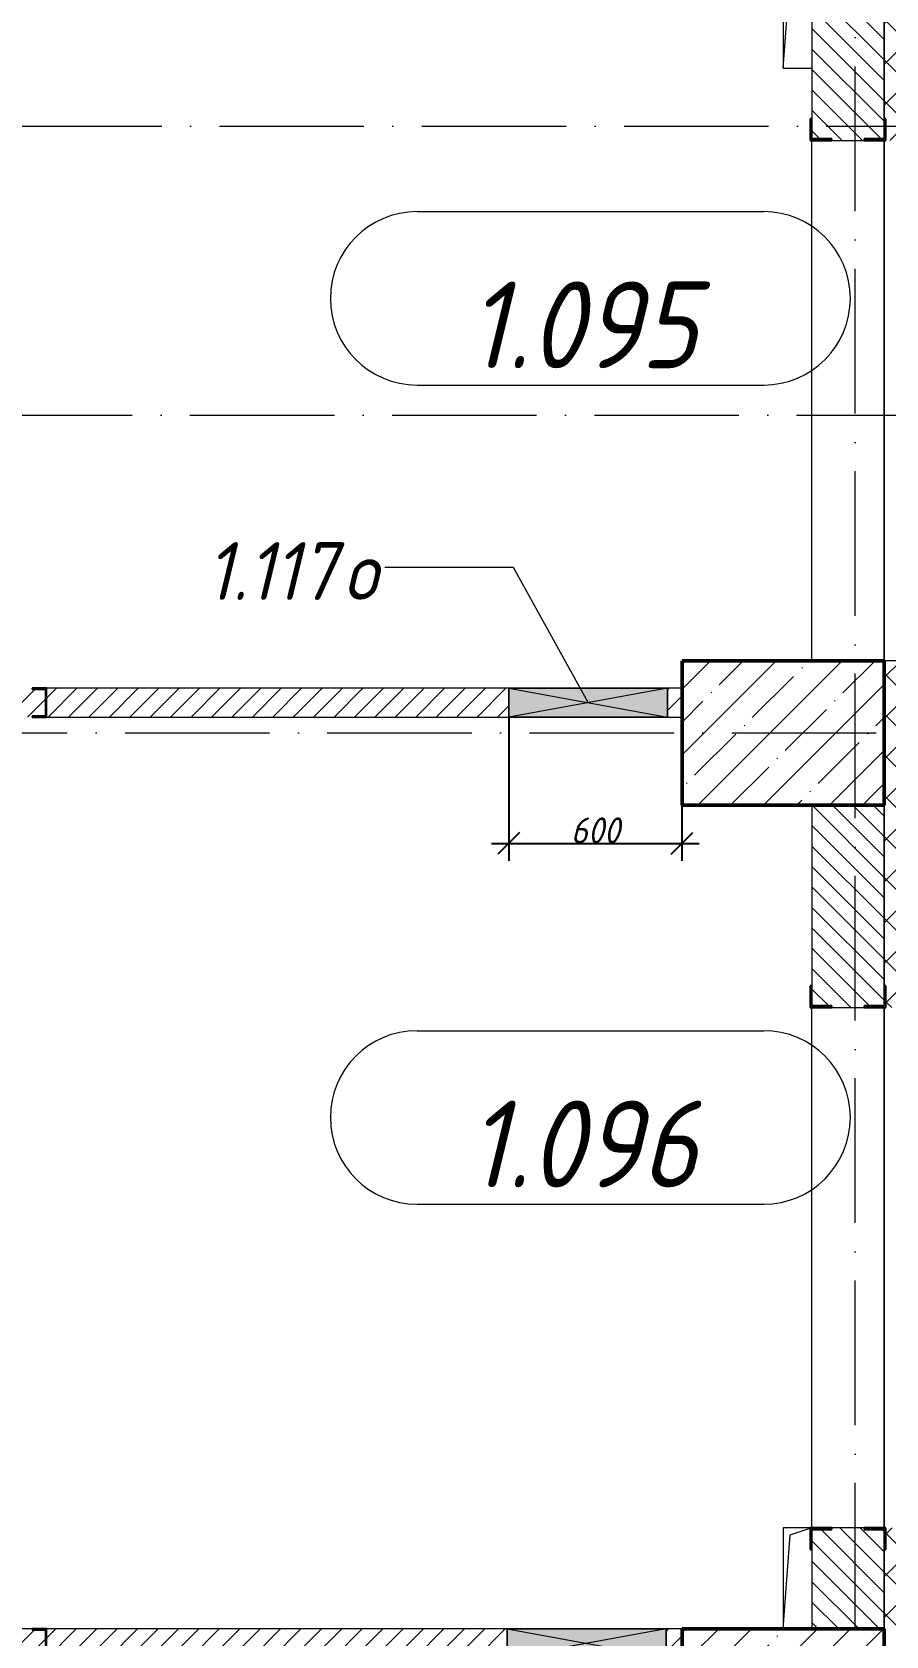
# Model space of a CAD drawing. Header units: millimetres. Extents: x -401725 to 250493, y 305116 to 802890.
# Drawn here: x -78215 to -75259, y 529373 to 534922 of the extents above; entities that cross this region are included whole.
import ezdxf

# ---------------------------------------------------------------- set-up
doc = ezdxf.new("R2010")
doc.units = ezdxf.units.MM
doc.linetypes.add('50_200_ШТРИХ_1Т_ш5_п1_п1_', pattern=[700, 500, -100, 0, -100])
for name, color, linetype, lineweight in [('A-____-____-DIMS', 7, 'Continuous', 9), ('A-DETL-GENF-OTLN', 7, 'Continuous', 9), ('A-GENM-____-MCUT', 7, 'Continuous', 25), ('A-GENM-____-OTLN', 7, 'Continuous', 9), ('A-GENM-____-OTLN-1', 7, 'Continuous', 25), ('A-GLAZ-____-IDEN', 7, 'Continuous', 9), ('A-GLAZ-____-OTLN', 7, 'Continuous', 9), ('A-WALL-____-MCUT', 7, 'Continuous', 13), ('A-WALL-____-OTLN', 7, 'Continuous', 9), ('A-WALL-____-PATT-1', 7, 'Continuous', 9), ('A-WALL-FNSH-MCUT-1', 7, 'Continuous', 9), ('S-COLS-____-MCUT', 7, 'Continuous', 50), ('S-COLS-____-OTLN', 7, 'Continuous', 9), ('S-GRID-____-OTLN-1', 7, '50_200_ШТРИХ_1Т_ш5_п1_п1_', 9)]:
    doc.layers.add(name, color=color, linetype=linetype, lineweight=lineweight)
doc.layers.add('A-AREA-IDEN-1', color=7, linetype='Continuous', lineweight=9, true_color=0x000000)
doc.styles.add('ISOCPEUR_I', font='isocpeui.ttf', dxfattribs={"width": 0.9, "height": 2.5})
doc.styles.add('ISOCPEUR_I_11', font='isocpeui.ttf', dxfattribs={"width": 0.9, "height": 200})
doc.styles.add('ISOCPEUR_I_7', font='isocpeui.ttf', dxfattribs={"width": 0.9, "height": 90})
doc.dimstyles.new('ISO-1_8_0_9К_СРЕДНИЙ_Кладочные_2', dxfattribs={"dimscale": 304.8, "dimtxt": 89.638306, "dimasz": 0.246063, "dimexe": 0.19685, "dimexo": 0, "dimgap": 0, "dimtad": 1, "dimdec": 3, "dimrnd": 0.001, "dimdsep": 46, "dimtxsty": 'ISOCPEUR_I_7', "dimblk1": 'OBLIQUE', "dimblk2": 'OBLIQUE', "dimsah": 1, "dimcen": 0.09, "dimdle": 0.19685, "dimazin": 0, "dimtfac": 1, "dimtdec": 4, "dimtix": 1, "dimtmove": 1, "dimatfit": 3, "dimfxl": 1, "dimtvp": 1, "dimtolj": 1, "dimtzin": 0, "dimarcsym": 2})
pattern_1 = [(45, (-176515.067, 459015.94), (-35.35534, 35.35534), [])]
pattern_2 = [(135, (-176515.067, 459015.94), (-35.35534, -35.35534), [])]

# ---------------------------------------------------------------- blocks, each defined once
blk = doc.blocks.new('BSC_Колонна _Прямоугольная - 500х700-V121-АР1_План отверстий 1 этажа в осях 1-64_Ю-ЯЯ')
at = {"layer": 'S-COLS-____-OTLN'}
h = blk.add_hatch(dxfattribs=at)
h.set_pattern_fill('FP_132', color=256, style=0, pattern_type=2)
h.set_pattern_definition([(315, (-70131.04, 100900), (114.04925, 114.04925), []), (315, (-70131.04, 100785.95), (114.04925, 114.04925), [201.613, -40.323, 3.353, -36.97])])
h.paths.add_polyline_path([(-250, 167.9), (-250, -350), (250, -350), (250, 350), (-250, 350)], flags=0)
at = {"layer": 'S-COLS-____-MCUT'}
for p, q in [((250, 350), (-250, 350)), ((-250, 350), (-250, -350)), ((250, -350), (250, 350)), ((-250, -350), (250, -350))]:
    blk.add_line(p, q, dxfattribs=at)
blk = doc.blocks.new('BSC_Колонна _Прямоугольная - 500х700-V122-АР1_План отверстий 1 этажа в осях 1-64_Ю-ЯЯ')
at = {"layer": 'S-COLS-____-OTLN'}
h = blk.add_hatch(dxfattribs=at)
h.set_pattern_fill('FP_133', color=256, style=0, pattern_type=2)
h.set_pattern_definition([(315, (-73481.04, 100900), (114.04925, 114.04925), []), (315, (-73481.04, 100785.95), (114.04925, 114.04925), [201.613, -40.323, 3.353, -36.97])])
h.paths.add_polyline_path([(-250, 167.9), (-250, -350), (250, -350), (250, 350), (-250, 350)], flags=0)
at = {"layer": 'S-COLS-____-MCUT'}
for p, q in [((250, 350), (-250, 350)), ((-250, 350), (-250, -350)), ((250, -350), (250, 350)), ((-250, -350), (250, -350))]:
    blk.add_line(p, q, dxfattribs=at)
blk = doc.blocks.new('Фахверк_СКБ_Уголок - 250_2700-27497298-АР1_План отверстий 1 этажа в осях 1-64_Ю-ЯЯ')
at = {"layer": 'A-GENM-____-MCUT'}
for p, q in [((200, 181), (125, 181)), ((125, 181), (125, 106)), ((131, 106), (131, 175)), ((131, 175), (200, 175)), ((200, 175), (200, 181)), ((125, 106), (131, 106)), ((131, -6), (125, -6)), ((125, -6), (125, -81)), ((131, -75), (131, -6)), ((125, -81), (200, -81)), ((200, -75), (131, -75)), ((200, -81), (200, -75))]:
    blk.add_line(p, q, dxfattribs=at)
blk = doc.blocks.new('154_Фахверк_СКБ_Швеллер - Тип_100_3600-27825154-АР1_План отверстий 1 этажа в осях 1-64_Ю-ЯЯ')
at = {"layer": 'A-GENM-____-MCUT'}
for p, q in [((175, 50), (125, 50)), ((125, 50), (125, -50)), ((128, 47), (175, 47)), ((128, -47), (128, 47)), ((175, 47), (175, 50)), ((125, -50), (175, -50)), ((175, -47), (128, -47)), ((175, -50), (175, -47))]:
    blk.add_line(p, q, dxfattribs=at)
blk = doc.blocks.new('AR_Отверстие прямоугольное _в плите_ - AR_Отверстие прямоугольное _в плите_-30511966-АР1_План отверстий 1 этажа в осях 1-64_Ю-ЯЯ')
at = {"layer": 'A-GENM-____-OTLN'}
for p, q in [((50, 175), (-50, 175)), ((-50, 175), (-50, -175)), ((-25, 150), (50, 175)), ((-50, -175), (-25, 150)), ((-50, -175), (50, -175))]:
    blk.add_line(p, q, dxfattribs=at)
blk = doc.blocks.new('AR_Отверстие прямоугольное _в плите_ - AR_Отверстие прямоугольное _в плите_-V210-АР1_План отверстий 1 этажа в осях 1-64_Ю-ЯЯ')
at = {"layer": 'A-GENM-____-OTLN'}
for p, q in [((44, 175), (-50, 175)), ((-50, 175), (-50, -175)), ((-25, 150), (44, 173)), ((-50, -175), (-25, 150))]:
    blk.add_line(p, q, dxfattribs=at)
blk = doc.blocks.new('AR_Отверстие прямоугольное _в стене__БезПР - AR_Отверстие прямоугольное _в стене__БезПР-36428248-АР1_План отверстий 1 этажа в осях 1-64_Ю-ЯЯ')
at = {"layer": 'A-GLAZ-____-OTLN'}
blk.add_hatch(color=256, dxfattribs=at).paths.add_polyline_path([(275, -50), (275, 50), (-275, 50), (-275, -50)], flags=0)
at = {"layer": 'A-DETL-GENF-OTLN'}
for p, q in [((-275, -50), (-275, 50)), ((-275, 50), (275, 50)), ((275, 50), (-275, -50)), ((-275, 50), (275, -50)), ((275, 50), (-275, 50)), ((-275, 50), (-275, -50)), ((275, 50), (275, -50)), ((275, -50), (275, 50)), ((275, -50), (-275, -50)), ((-275, -50), (275, -50))]:
    blk.add_line(p, q, dxfattribs=at)
at = {"layer": 'A-GLAZ-____-OTLN'}
blk.add_line((275, 50), (-275, 50), dxfattribs=at)
blk = doc.blocks.new('_Oblique')
at = {"color": 0, "linetype": 'ByBlock', "lineweight": -2}
blk.add_line((-0.5, -0.5), (0.5, 0.5), dxfattribs=at)
blk = doc.blocks.new('*D13694')
at = {"layer": 'A-____-____-DIMS', "color": 0, "lineweight": -2, "transparency": 16777216}
for p, q in [((-76565.1, 532552), (-76565.1, 532054.7)), ((-75965.1, 532247), (-75965.1, 532054.7)), ((-76625.1, 532114.7), (-75905.1, 532114.7))]:
    blk.add_line(p, q, dxfattribs=at)
at = {"layer": 'Defpoints', "color": 0, "transparency": 16777216}
for p in [(-76565.1, 532552), (-75965.1, 532247), (-75965.1, 532114.7)]:
    blk.add_point(p, dxfattribs=at)
at = {"layer": 'A-____-____-DIMS', "color": 0, "lineweight": -2, "transparency": 16777216, "xscale": 75, "yscale": 75, "zscale": 75, "rotation": 180}
blk.add_blockref('_Oblique', (-76565.1, 532114.7), dxfattribs=at)
at = {"layer": 'A-____-____-DIMS', "color": 0, "lineweight": -2, "transparency": 16777216, "xscale": 75, "yscale": 75, "zscale": 75}
blk.add_blockref('_Oblique', (-75965.1, 532114.7), dxfattribs=at)
at = {"layer": 'A-____-____-DIMS', "color": 0, "transparency": 16777216, "insert": (-76265.1, 532159.7), "char_height": 90, "width": 409.578, "attachment_point": 5, "style": 'ISOCPEUR_I_7'}
blk.add_mtext('\\A1;600', dxfattribs=at)
blk = doc.blocks.new('AAR_СКБ_Марка_помещения_1_5 ммп - Номер _ Площадь-27962135-АИ_План этажа_Стены_1')
at = {"layer": 'A-AREA-IDEN-1'}
for p, q in [((-2.987, 3), (3.013, 3)), ((-2.987, 0), (3.013, 0))]:
    blk.add_line(p, q, dxfattribs=at)
for centre, start, end in [((-2.987, 1.5), 90, 270), ((3.013, 1.5), 270, 90)]:
    blk.add_arc(centre, 1.5, start, end, dxfattribs=at)

msp = doc.modelspace()

# ---------------------------------------------------------------- hatches: boundary and pattern name
at = {"layer": 'A-WALL-____-PATT-1'}
h = msp.add_hatch(dxfattribs=at)
h.set_pattern_fill('FP_1', color=256, style=0, pattern_type=2)
h.set_pattern_definition([(45, (-176515.07, 459015.94), (-70.71068, 70.71068), []), (135, (-176515.07, 459015.94), (-70.71068, -70.71068), [])])
h.paths.add_polyline_path([(-75165.0675, 505831.983), (-75165.0675, 506096.983), (-75265.0675, 506096.983), (-75265.0675, 505831.983)], flags=0)
h.paths.add_polyline_path([(-75165.0675, 508196.983), (-75165.0675, 508796.983), (-75265.0675, 508796.983), (-75265.0675, 508196.983)], flags=0)
h.paths.add_polyline_path([(-75165.0675, 510196.983), (-75165.0675, 514796.983), (-75259.0675, 514796.983), (-75259.0675, 514721.983), (-75265.0675, 514721.983), (-75265.0675, 510196.983)], flags=0)
h.paths.add_polyline_path([(-75165.0675, 516596.983), (-75165.0675, 517796.983), (-75259.0675, 517796.983), (-75259.0675, 517721.983), (-75265.0675, 517721.983), (-75265.0675, 516671.983), (-75259.0675, 516671.983), (-75259.0675, 516596.983)], flags=0)
h.paths.add_polyline_path([(-75165.0675, 519596.983), (-75165.0675, 520796.983), (-75259.0675, 520796.983), (-75259.0675, 520721.983), (-75265.0675, 520721.983), (-75265.0675, 519671.983), (-75259.0675, 519671.983), (-75259.0675, 519596.983)], flags=0)
h.paths.add_polyline_path([(-75259.0675, 522596.983), (-75165.0675, 522596.983), (-75165.0675, 523796.983), (-75259.0675, 523796.983), (-75259.0675, 523721.983), (-75265.0675, 523721.983), (-75265.0675, 522671.983), (-75259.0675, 522671.983), (-75259.0675, 522602.983)], flags=0)
h.paths.add_polyline_path([(-75165.0675, 525596.983), (-75165.0675, 526746.983), (-75259.0675, 526746.983), (-75259.0675, 526671.983), (-75265.0675, 526671.983), (-75265.0675, 525671.983), (-75259.0675, 525671.983), (-75259.0675, 525596.983)], flags=0)
h.paths.add_polyline_path([(-75259.0675, 528496.983), (-75165.0675, 528496.983), (-75165.0675, 529746.983), (-75259.0675, 529746.983), (-75259.0675, 529671.983), (-75265.0675, 529671.983), (-75265.0675, 528571.983), (-75259.0675, 528571.983), (-75259.0675, 528502.983)], flags=0)
h.paths.add_polyline_path([(-75259.0675, 531546.983), (-75165.0675, 531546.983), (-75165.0675, 532746.983), (-75265.0675, 532746.983), (-75265.0675, 531621.983), (-75259.0675, 531621.983), (-75259.0675, 531552.983)], flags=0)
h.paths.add_polyline_path([(-75259.0675, 534546.983), (-75165.0675, 534546.983), (-75165.0675, 535746.983), (-75259.0675, 535746.983), (-75259.0675, 535671.983), (-75265.0675, 535671.983), (-75265.0675, 534621.983), (-75259.0675, 534621.983), (-75259.0675, 534552.983)], flags=0)
h.paths.add_polyline_path([(-75165.0675, 537546.983), (-75165.0675, 544796.983), (-75265.0675, 544796.983), (-75265.0675, 537621.983), (-75259.0675, 537621.983), (-75259.0675, 537546.983)], flags=0)
h = msp.add_hatch(dxfattribs=at)
h.set_pattern_fill('FP_6', color=256, style=0, pattern_type=2)
h.set_pattern_definition(pattern_2)
h.paths.add_polyline_path([(-75334.0675, 534546.983), (-75334.0675, 534552.983), (-75265.0675, 534552.983), (-75265.0675, 535740.983), (-75334.0675, 535741.463), (-75334.0675, 535746.983), (-75446.0675, 535746.983), (-75446.0675, 535740.983), (-75515.0675, 535740.983), (-75515.0675, 534552.983), (-75446.0675, 534552.983), (-75446.0675, 534546.983)], flags=0)
h.paths.add_polyline_path([(-75334.0675, 537546.983), (-75334.0675, 537552.983), (-75265.0675, 537552.983), (-75265.0675, 538096.983), (-75515.0675, 538096.983), (-75515.0675, 537552.983), (-75446.0675, 537552.983), (-75446.0675, 537546.983)], flags=0)
h = msp.add_hatch(dxfattribs=at)
h.set_pattern_fill('FP_5', color=256, style=0, pattern_type=2)
h.set_pattern_definition(pattern_1)
h.paths.add_polyline_path([(-75965.0675, 532551.983), (-75965.0675, 532651.983), (-76015.0675, 532651.983), (-76015.0675, 532551.983)], flags=0)
h.paths.add_polyline_path([(-76565.0675, 532551.983), (-76565.0675, 532651.983), (-78165.0675, 532651.983), (-78165.0675, 532551.983), (-77550.4388, 532551.983)], flags=0)
h.paths.add_polyline_path([(-78215.0675, 532551.983), (-78215.0675, 532554.983), (-78168.0675, 532554.983), (-78168.0675, 532648.983), (-78215.0675, 532648.983), (-78215.0675, 532651.983), (-80365.0675, 532651.983), (-80365.0675, 532551.983), (-78265.0675, 532551.983)], flags=0)
h.paths.add_polyline_path([(-80415.0675, 532551.983), (-80415.0675, 532554.983), (-80368.0675, 532554.983), (-80368.0675, 532648.983), (-80415.0675, 532648.983), (-80415.0675, 532651.983), (-82565.0675, 532651.983), (-82565.0675, 532551.983), (-81085.4402, 532551.983)], flags=0)
h = msp.add_hatch(dxfattribs=at)
h.set_pattern_fill('FP_6', color=256, style=0, pattern_type=2)
h.set_pattern_definition(pattern_2)
h.paths.add_polyline_path([(-75265.0675, 529396.983), (-75265.0675, 529740.983), (-75334.0675, 529740.983), (-75334.0675, 529746.983), (-75446.0675, 529746.983), (-75446.0675, 529740.983), (-75515.0675, 529740.983), (-75515.0675, 529396.983)], flags=0)
h.paths.add_polyline_path([(-75334.0675, 531546.983), (-75334.0675, 531552.983), (-75265.0675, 531552.983), (-75265.0675, 532246.983), (-75515.0675, 532246.983), (-75515.0675, 531552.983), (-75446.0675, 531552.983), (-75446.0675, 531546.983)], flags=0)
h = msp.add_hatch(dxfattribs=at)
h.set_pattern_fill('FP_5', color=256, style=0, pattern_type=2)
h.set_pattern_definition(pattern_1)
h.paths.add_polyline_path([(-75965.0675, 529296.983), (-75965.0675, 529396.983), (-76020.0675, 529396.983), (-76020.0675, 529296.983)], flags=0)
h.paths.add_polyline_path([(-76570.0675, 529296.983), (-76570.0675, 529396.983), (-78165.0675, 529396.983), (-78165.0675, 529296.983), (-77550.4388, 529296.983)], flags=0)
h.paths.add_polyline_path([(-78215.0675, 529296.983), (-78215.0675, 529299.983), (-78168.0675, 529299.983), (-78168.0675, 529393.983), (-78215.0675, 529393.983), (-78215.0675, 529396.983), (-80315.0675, 529396.983), (-80315.0675, 529393.983), (-80362.0675, 529393.983), (-80362.0675, 529299.983), (-80315.0675, 529299.983), (-80315.0675, 529296.983), (-79317.9395, 529296.983)], flags=0)
h.paths.add_polyline_path([(-80365.0675, 529296.983), (-80365.0675, 529396.983), (-82565.0675, 529396.983), (-82565.0675, 529296.983), (-81085.4402, 529296.983)], flags=0)

# ---------------------------------------------------------------- linework, layer by layer
msp.add_lwpolyline([(-75515.0675, 532746.983), (-75265.0675, 532746.983)])
at = {"layer": 'A-GLAZ-____-IDEN'}
for p, q in [((-76548.6863, 533069.6009), (-76994.0805, 533069.6009)), ((-76290.0675, 532601.983), (-76548.6863, 533069.6009))]:
    msp.add_line(p, q, dxfattribs=at)
at = {"layer": 'A-WALL-____-MCUT'}
for p, q in [((-75515.0675, 535671.983), (-75515.0675, 534621.983)), ((-75265.0675, 534621.983), (-75265.0675, 535671.983)), ((-75265.0675, 535671.983), (-75265.0675, 534621.983)), ((-75446.0675, 534546.983), (-75334.0675, 534546.983)), ((-75035.0675, 532746.983), (-75265.0675, 532746.983)), ((-75515.0675, 532246.983), (-75515.0675, 531621.983)), ((-75265.0675, 531621.983), (-75265.0675, 532246.983)), ((-75265.0675, 532246.983), (-75265.0675, 531621.983)), ((-75446.0675, 531546.983), (-75334.0675, 531546.983)), ((-75334.0675, 529746.983), (-75446.0675, 529746.983)), ((-75515.0675, 529671.983), (-75515.0675, 529396.983)), ((-75265.0675, 529396.983), (-75265.0675, 529671.983)), ((-75265.0675, 529671.983), (-75265.0675, 529396.983))]:
    msp.add_line(p, q, dxfattribs=at)
at = {"layer": 'A-WALL-____-OTLN'}
for p, q in [((-75515.0675, 532746.983), (-75515.0675, 534546.983)), ((-75265.0675, 534546.983), (-75265.0675, 532746.983)), ((-75265.0675, 532746.983), (-75265.0675, 534546.983)), ((-75515.0675, 529746.983), (-75515.0675, 531546.983)), ((-75265.0675, 531546.983), (-75265.0675, 529746.983)), ((-75265.0675, 529746.983), (-75265.0675, 531546.983))]:
    msp.add_line(p, q, dxfattribs=at)
at = {"layer": 'A-WALL-FNSH-MCUT-1'}
for p, q in [((-76565.0675, 532651.983), (-78165.0675, 532651.983)), ((-75965.0675, 532651.983), (-76015.0675, 532651.983)), ((-78165.0675, 532551.983), (-76565.0675, 532551.983)), ((-76015.0675, 532551.983), (-75965.0675, 532551.983)), ((-78215.0675, 529396.983), (-80315.0675, 529396.983)), ((-76570.0675, 529396.983), (-78165.0675, 529396.983)), ((-75965.0675, 529396.983), (-76020.0675, 529396.983))]:
    msp.add_line(p, q, dxfattribs=at)
at = {"layer": 'S-GRID-____-OTLN-1'}
for p, q in [((-75365.0675, 498597.5699), (-75365.0675, 549908.7924)), ((-127273.0498, 534596.983), (-72440.6609, 534596.983)), ((-142077.6215, 533596.983), (-72440.6609, 533596.983)), ((-83493.8031, 532496.983), (-72440.6609, 532496.983))]:
    msp.add_line(p, q, dxfattribs=at)

# ---------------------------------------------------------------- block references
at = {"layer": 'A-AREA-IDEN-1', "xscale": 199.9999999999999, "yscale": 199.9999999999999, "zscale": 199.9999999999999}
for p in [(-76284.7345, 533700.7029), (-76284.7345, 530866.4994)]:
    msp.add_blockref('AAR_СКБ_Марка_помещения_1_5 ммп - Номер _ Площадь-27962135-АИ_План этажа_Стены_1', p, dxfattribs=at)
at = {"layer": 'A-GENM-____-OTLN'}
for name, p in [('AR_Отверстие прямоугольное _в плите_ - AR_Отверстие прямоугольное _в плите_-30511966-АР1_План отверстий 1 этажа в осях 1-64_Ю-ЯЯ', (-75565.0675, 534971.983)), ('AR_Отверстие прямоугольное _в плите_ - AR_Отверстие прямоугольное _в плите_-V210-АР1_План отверстий 1 этажа в осях 1-64_Ю-ЯЯ', (-75565.0675, 529571.983))]:
    msp.add_blockref(name, p, dxfattribs=at)
at = {"layer": 'A-GENM-____-OTLN-1'}
for name, p, rotation in [('Фахверк_СКБ_Уголок - 250_2700-27497298-АР1_План отверстий 1 этажа в осях 1-64_Ю-ЯЯ', (-75340.0675, 534421.983), 89.99999999999994), ('154_Фахверк_СКБ_Швеллер - Тип_100_3600-27825154-АР1_План отверстий 1 этажа в осях 1-64_Ю-ЯЯ', (-78040.0675, 532601.983), 180), ('Фахверк_СКБ_Уголок - 250_2700-27497298-АР1_План отверстий 1 этажа в осях 1-64_Ю-ЯЯ', (-75340.0675, 531421.983), 89.99999999999994), ('Фахверк_СКБ_Уголок - 250_2700-27497298-АР1_План отверстий 1 этажа в осях 1-64_Ю-ЯЯ', (-75440.0675, 529871.983), 269.9999999999999), ('154_Фахверк_СКБ_Швеллер - Тип_100_3600-27825154-АР1_План отверстий 1 этажа в осях 1-64_Ю-ЯЯ', (-78040.0675, 529346.983), 180)]:
    msp.add_blockref(name, p, dxfattribs=dict(at, rotation=rotation))
at = {"layer": 'A-GLAZ-____-OTLN'}
for p in [(-76290.0675, 532601.983), (-76295.0675, 529346.983)]:
    msp.add_blockref('AR_Отверстие прямоугольное _в стене__БезПР - AR_Отверстие прямоугольное _в стене__БезПР-36428248-АР1_План отверстий 1 этажа в осях 1-64_Ю-ЯЯ', p, dxfattribs=at)
at = {"layer": 'S-COLS-____-OTLN', "rotation": 89.9999999999999}
for name, p in [('BSC_Колонна _Прямоугольная - 500х700-V122-АР1_План отверстий 1 этажа в осях 1-64_Ю-ЯЯ', (-75615.0675, 532496.983)), ('BSC_Колонна _Прямоугольная - 500х700-V121-АР1_План отверстий 1 этажа в осях 1-64_Ю-ЯЯ', (-75615.0675, 529146.983))]:
    msp.add_blockref(name, p, dxfattribs=at)

# ---------------------------------------------------------------- texts
at = {"layer": 'A-AREA-IDEN-1', "char_height": 300, "width": 900, "attachment_point": 8, "line_spacing_factor": 1.139951, "style": 'ISOCPEUR_I'}
for s, insert in [('\\pxqc,t8.46667,16.93333,25.4,33.86667,42.33333,50.8,59.26667,67.73333,76.2,84.66667,93.13333,101.6,110.06667,118.53333,127,135.46667,143.93333,152.4,160.86667,169.33333,177.8,186.26667,194.73333,203.2,211.66667,220.13333,228.6,237.06667,245.53333,254,262.46667,270.93333;{1.095}', (-76310.1636, 533759.0327)), ('\\pxqc,t8.46667,16.93333,25.4,33.86667,42.33333,50.8,59.26667,67.73333,76.2,84.66667,93.13333,101.6,110.06667,118.53333,127,135.46667,143.93333,152.4,160.86667,169.33333,177.8,186.26667,194.73333,203.2,211.66667,220.13333,228.6,237.06667,245.53333,254,262.46667,270.93333;{1.096}', (-76310.1636, 530924.8293))]:
    msp.add_mtext(s, dxfattribs=dict(at, insert=insert))
at = {"layer": 'A-GLAZ-____-IDEN', "char_height": 200, "attachment_point": 1, "style": 'ISOCPEUR_I_11'}
for s, insert, width in [('1.117', (-77612.931, 533157.2155), 577.215), ('\\fISOCPEUR|b0|i1|c204|p34|;\\W.9;о', (-77136.681, 533157.2155), 158.734125)]:
    msp.add_mtext(s, dxfattribs=dict(at, insert=insert, width=width))

# ---------------------------------------------------------------- dimensions: what is measured, and where the dimension line sits
at = {"layer": 'A-____-____-DIMS'}
dim = msp.add_linear_dim(base=(-75965.0675, 532114.6719), p1=(-76565.0675, 532551.983), p2=(-75965.0675, 532246.983), dimstyle='ISO-1_8_0_9К_СРЕДНИЙ_Кладочные_2', override={"dimpost": '<>', "dimfxl": 673.071319}, dxfattribs=at)
dim.commit()
dim.dimension.update_dxf_attribs({"geometry": '*D13694', "text_midpoint": (-76265.0675, 532159.6719)})

doc.saveas('drawing.dxf')
